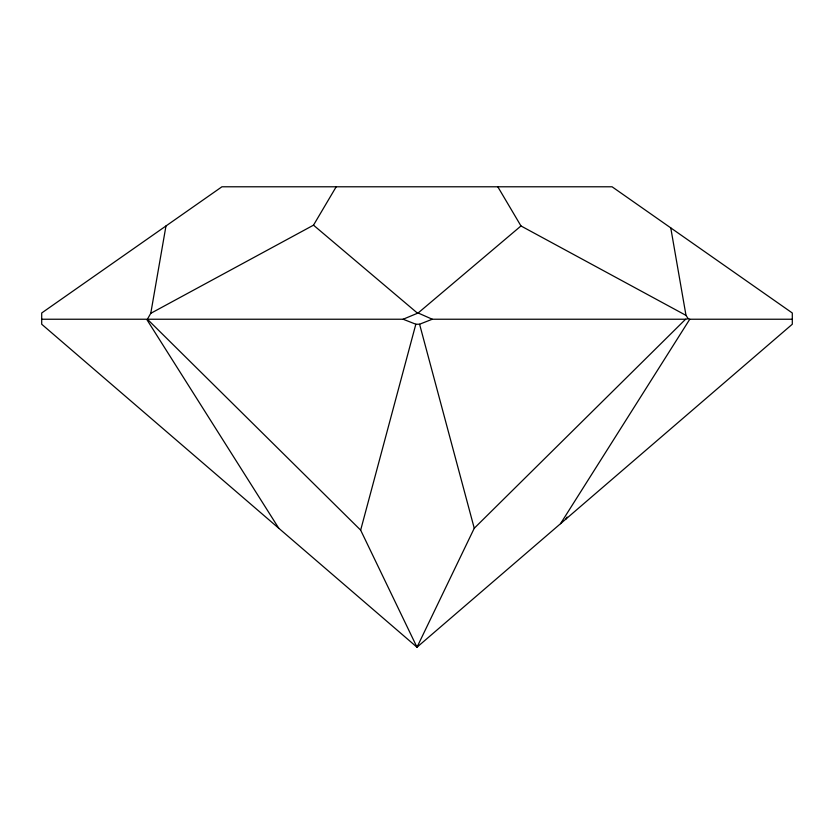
<?xml version="1.0" encoding="UTF-8"?>
<svg xmlns="http://www.w3.org/2000/svg" width="834" height="834" viewBox="0 0 834 834"><rect width="100%" height="100%" fill="white"/><g stroke="black" fill="none" stroke-linecap="round" stroke-linejoin="round"><path stroke-width="1.25" d="M792.3 319.234L689.781 319.234L688.165 318.651L685.6 319.234L432.273 319.234L419.585 324.228L415.832 324.228L403.145 319.234L147.399 319.234L150.766 313.334L165.976 225.962M685.6 319.234L474.254 528.256L417 647.215L41.7 324.228L41.7 312.99L221.927 186.785L612.073 186.785L792.3 312.99L792.3 324.228L417 647.215L360.653 530.143L415.832 324.228M150.766 313.334L313.501 225.17L336.196 186.785M560.521 523.7L689.781 319.234M565.817 519.144L567.13 517.059M403.145 319.234L418.126 312.99L520.979 225.962L685.996 315.377L688.165 318.651M41.7 319.234L146.638 319.234L278.775 528.256M418.126 312.99L432.273 319.234M313.501 225.17L417.292 312.99M147.399 319.234L360.653 530.143M497.804 186.785L520.979 225.962M419.585 324.228L474.254 528.256M670.765 227.891L685.996 315.377"/></g></svg>
